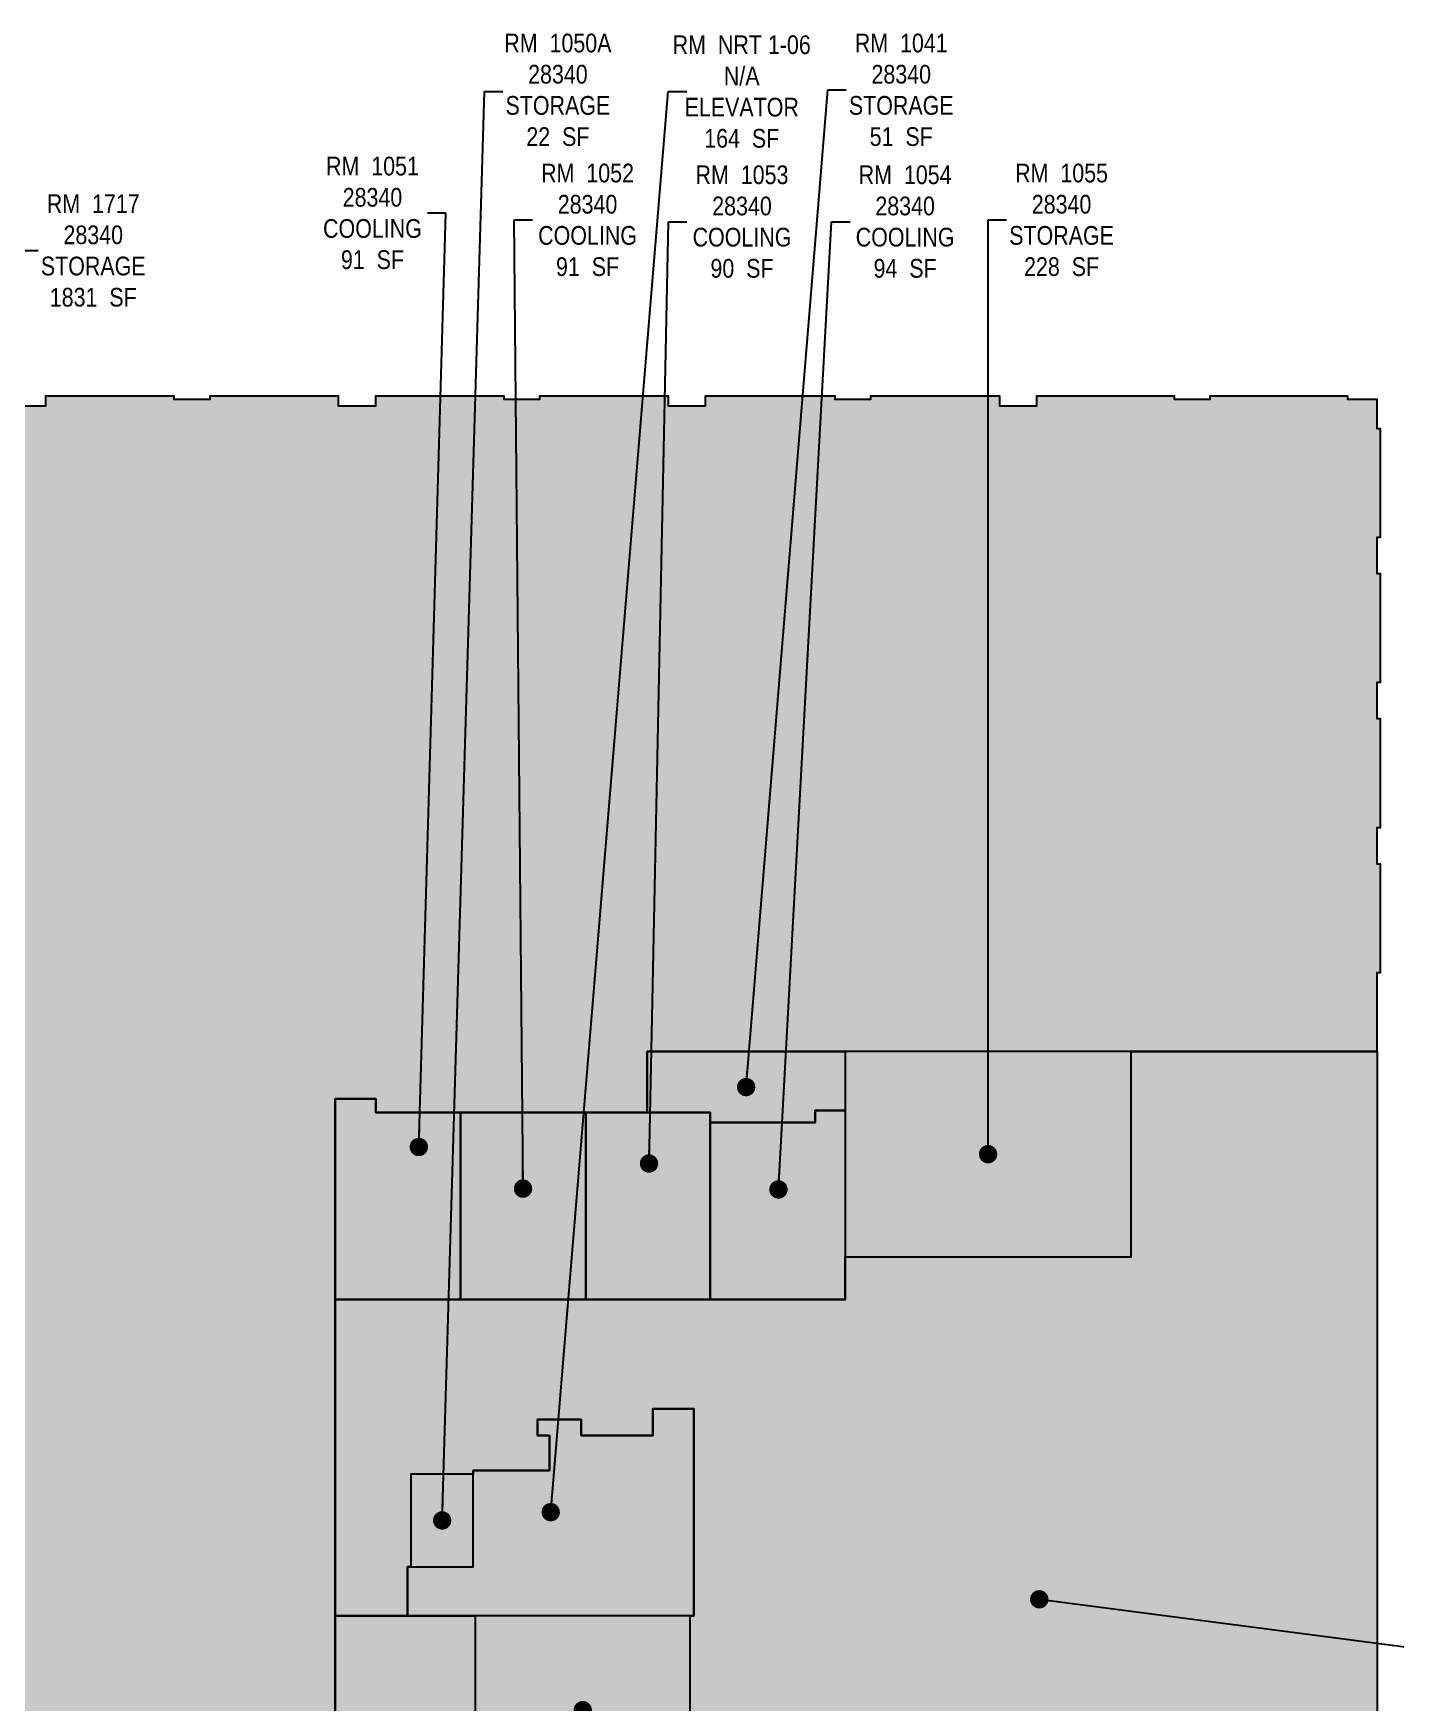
# Model space of a CAD drawing. Header units: inches. Extents: x -460 to 6059, y -234 to 4626.
# Drawn here: x 2726 to 3746, y 2995 to 4244 of the extents above; entities that cross this region are included whole.
import ezdxf

# ---------------------------------------------------------------- set-up
doc = ezdxf.new("R2010")
doc.units = ezdxf.units.IN
doc.header["$LTSCALE"] = 48
doc.header["$MEASUREMENT"] = 0
for name, color, linetype in [('0-LABEL', 3, 'Continuous'), ('1-NRT', 200, 'Continuous'), ('1-NRT-PTN', 253, 'Continuous'), ('4-OCC', 6, 'Continuous'), ('4-OCC-PTN', 95, 'Continuous')]:
    doc.layers.add(name, color=color, linetype=linetype)
doc.styles.add('ArialN', font='ARIALN.TTF')
doc.dimstyles.new('AB-220', dxfattribs={"dimscale": 220, "dimtxt": 0.070312, "dimasz": 0.0625, "dimexe": 0.0625, "dimexo": 0.125, "dimgap": 0.1875, "dimtad": 0, "dimdec": 4, "dimrnd": 0.0625, "dimzin": 0, "dimdsep": 46, "dimlunit": 4, "dimtxsty": 'ArialN', "dimblk": 'ARCHTICK', "dimcen": 0.0625, "dimclrd": 256, "dimclre": 256, "dimclrt": 256, "dimadec": 0, "dimazin": 0, "dimtfac": 1, "dimtdec": 4, "dimtofl": 0, "dimtmove": 2, "dimatfit": 3, "dimldrblk": 'DOT', "dimfxl": 0, "dimfrac": 2, "dimtolj": 1, "dimtzin": 0, "dimlwd": -1, "dimlwe": -1, "dimarcsym": 0})

# ---------------------------------------------------------------- blocks, each defined once
blk = doc.blocks.new('_ArchTick')
at = {"const_width": 0.15}
blk.add_lwpolyline([(-0.5, -0.5), (0.5, 0.5)], dxfattribs=at)
blk = doc.blocks.new('_Dot')
at = {"lineweight": -2}
blk.add_line((-0.5, 0), (-1, 0), dxfattribs=at)
at = {"const_width": 0.5}
blk.add_lwpolyline([(-0.25, 0, 1), (0.25, 0, 1)], format="xyb", close=True, dxfattribs=at)

msp = doc.modelspace()

# ---------------------------------------------------------------- hatches: boundary and pattern name
at = {"layer": '1-NRT-PTN'}
msp.add_hatch(color=256, dxfattribs=at).paths.add_polyline_path([(3220.3, 3059.6), (3006, 3059.6), (3006, 3096.3), (3055.3, 3096.3), (3055.3, 3168.2), (3112.2, 3168.2), (3112.2, 3194.5), (3103.4, 3194.5), (3103.4, 3206.5), (3136, 3206.5), (3136, 3194.5), (3189.7, 3194.5), (3189.7, 3214.5), (3220.3, 3214.5)])
at = {"layer": '4-OCC-PTN'}
for points in [[(3731.5, 3757.9), (3734.1, 3757.9), (3734.1, 3839.5), (3731.5, 3839.5), (3731.5, 3866.5), (3734, 3866.5), (3734, 3948.1), (3731.5, 3948.1), (3731.5, 3970.1), (3709.5, 3970.1), (3709.5, 3972.6), (3606.9, 3972.6), (3606.9, 3970.1), (3579.9, 3970.1), (3579.9, 3972.6), (3477.2, 3972.6), (3477.2, 3970.1), (3477.2, 3965.1), (3449.2, 3965.1), (3449.2, 3972.6), (3352.8, 3972.6), (3352.8, 3970.1), (3325.8, 3970.1), (3325.8, 3972.6), (3229.2, 3972.6), (3229.2, 3965.1), (3201.2, 3965.1), (3201.2, 3972.6), (3105.2, 3972.6), (3105.2, 3970.1), (3078.2, 3970.1), (3078.2, 3972.6), (2982.2, 3972.6), (2982.2, 3965.1), (2954.2, 3965.1), (2954.2, 3972.6), (2858.2, 3972.6), (2858.2, 3970.1), (2831.2, 3970.1), (2831.2, 3972.6), (2735.2, 3972.6), (2735.2, 3965.1), (2708, 3965.1), (2702.5, 3965.1), (2702.5, 3970.1), (2558.7, 3970.1), (2558.7, 3972.6), (2487.5, 3972.6), (2487.5, 3970.1), (2447.5, 3970.1), (2447.5, 3965.1), (2422, 3965.1), (2422, 3970.3), (2373, 3970.3), (2373, 3964.3), (2312.2, 3964.4), (2311.7, 3867.3), (2443.2, 3867.3), (2443.2, 3727.3), (2448.2, 3727.3), (2448.2, 3699.3), (2443.2, 3699.3), (2443.2, 3458.1), (2448.2, 3458.1), (2448.2, 3430.1), (2443.2, 3430.1), (2443.2, 3187.8), (2448.2, 3187.8), (2448.2, 3159.8), (2443.2, 3159.8), (2443.2, 3059.4), (2613.7, 3059.3), (2613.7, 3047.3), (2607.5, 3047.3), (2607.5, 2978.8), (2610.5, 2978.8), (2610.5, 2975), (2722.1, 2975), (2722.1, 2933.9), (2742.3, 2933.9), (2742.3, 2828), (2724.6, 2828), (2724.6, 2803.2), (2731.2, 2803.2), (2737.3, 2803.2), (2906.6, 2803.2), (2910.6, 2803.2), (2933.1, 2803.2), (2933.1, 2870.5), (2951.8, 2870.5), (2951.8, 3059.6), (2951.8, 3296.2), (2951.8, 3300.7), (2951.8, 3429.3), (2951.8, 3446.5), (2982.2, 3446.5), (2982.2, 3436.2), (3185.4, 3436.2), (3185.4, 3460.4), (3185.4, 3481.8), (3206.8, 3481.8), (3541.1, 3481.8), (3545, 3481.8), (3731.5, 3481.8), (3731.5, 3540.6), (3734, 3540.6), (3734, 3622.2), (3731.5, 3622.2), (3731.5, 3649.2), (3734, 3649.2), (3734, 3730.9), (3731.5, 3730.9)], [(3381.7, 2367.8), (3163.5, 2367.8), (3163.5, 2293.8), (3146.5, 2293.8), (3146.5, 2282.1), (3073.9, 2282.1), (3073.9, 2291.2), (3021.7, 2291.2), (3021.7, 2282.1), (2980.8, 2282.1), (2980.8, 2291.2), (2954.6, 2291.2), (2954.6, 2367.8), (2952, 2367.8), (2952, 2626.2), (2823.9, 2626.2), (2823.9, 2673.2), (2952, 2673.2), (2952, 2803.2), (2933.1, 2803.2), (2933.1, 2870.5), (2951.8, 2870.5), (2951.8, 3059.6), (3056.6, 3059.6), (3056.6, 2918.2), (3217.7, 2918.2), (3217.7, 3059.6), (3220.3, 3059.6), (3220.3, 3214.5), (3189.7, 3214.5), (3189.7, 3194.5), (3136, 3194.5), (3136, 3206.5), (3103.4, 3206.5), (3103.4, 3194.5), (3112.2, 3194.5), (3112.2, 3168.2), (3055.3, 3168.2), (3055.3, 3165.5), (3008.6, 3165.5), (3008.6, 3096.3), (3006, 3096.3), (3006, 3059.6), (2951.8, 3059.6), (2951.8, 3296.2), (3333.6, 3296.2), (3333.6, 3328.2), (3547.6, 3328.2), (3547.6, 3481.8), (3731.8, 3481.8), (3731.8, 2958.9), (3381.7, 2958.9)], [(3333.6, 3481.8), (3333.6, 3437.7), (3311.1, 3437.7), (3311.1, 3428.7), (3232.6, 3428.7), (3232.6, 3436.2), (3185.4, 3436.2), (3185.4, 3460.4), (3185.4, 3481.8), (3206.8, 3481.8)], [(3547.6, 3481.8), (3333.6, 3481.8), (3333.6, 3328.2), (3547.6, 3328.2)], [(2951.8, 3296.2), (2951.8, 3429.3), (2951.8, 3446.5), (2982.2, 3446.5), (2982.2, 3436.2), (3045.6, 3436.2), (3045.6, 3296.2)], [(3045.6, 3436.2), (3139.6, 3436.2), (3139.6, 3296.2), (3045.6, 3296.2)], [(3139.6, 3296.2), (3139.6, 3436.2), (3185.4, 3436.2), (3188, 3436.2), (3232.6, 3436.2), (3232.6, 3296.2)], [(3232.6, 3296.2), (3232.6, 3428.7), (3311.1, 3428.7), (3311.1, 3437.7), (3333.6, 3437.7), (3333.6, 3330.8), (3333.6, 3328.2), (3333.6, 3296.2)], [(3008.6, 3096.3), (3055.3, 3096.3), (3055.3, 3165.5), (3008.6, 3165.5)], [(3056.6, 2918.2), (3217.7, 2918.2), (3217.7, 3059.6), (3056.6, 3059.6)]]:
    msp.add_hatch(color=50, dxfattribs=at).paths.add_polyline_path(points)

# ---------------------------------------------------------------- linework, layer by layer
at = {"layer": '1-NRT'}
msp.add_lwpolyline([(3220.3, 3059.6), (3006, 3059.6), (3006, 3096.3), (3055.3, 3096.3), (3055.3, 3168.2), (3112.2, 3168.2), (3112.2, 3194.5), (3103.4, 3194.5), (3103.4, 3206.5), (3136, 3206.5), (3136, 3194.5), (3189.7, 3194.5), (3189.7, 3214.5), (3220.3, 3214.5)], close=True, dxfattribs=at)
at = {"layer": '4-OCC'}
for points in [[(2708, 3965.1), (2735.2, 3965.1), (2735.2, 3972.6), (2831.2, 3972.6), (2831.2, 3970.1), (2858.2, 3970.1), (2858.2, 3972.6), (2954.2, 3972.6), (2954.2, 3965.1), (2982.2, 3965.1), (2982.2, 3972.6), (3078.2, 3972.6), (3078.2, 3970.1), (3105.2, 3970.1), (3105.2, 3972.6), (3201.2, 3972.6), (3201.2, 3965.1), (3229.2, 3965.1), (3229.2, 3972.6), (3325.8, 3972.6), (3325.8, 3970.1), (3352.8, 3970.1), (3352.8, 3972.6), (3449.2, 3972.6), (3449.2, 3965.1), (3477.2, 3965.1), (3477.2, 3970.1), (3477.2, 3972.6), (3579.9, 3972.6), (3579.9, 3970.1), (3606.9, 3970.1), (3606.9, 3972.6), (3709.5, 3972.6), (3709.5, 3970.1), (3731.5, 3970.1), (3731.5, 3948.1), (3734, 3948.1), (3734, 3866.5), (3731.5, 3866.5), (3731.5, 3839.5), (3734.1, 3839.5), (3734.1, 3757.9), (3731.5, 3757.9), (3731.5, 3730.9), (3734, 3730.9), (3734, 3649.2), (3731.5, 3649.2), (3731.5, 3622.2), (3734, 3622.2), (3734, 3540.6), (3731.5, 3540.6), (3731.5, 3481.8), (3545, 3481.8), (3541.1, 3481.8), (3206.8, 3481.8), (3185.4, 3481.8), (3185.4, 3460.4), (3185.4, 3436.2), (2982.2, 3436.2), (2982.2, 3446.5), (2951.8, 3446.5), (2951.8, 3429.3), (2951.8, 3300.7), (2951.8, 3296.2), (2951.8, 3059.6), (2951.8, 2870.5)], [(3217.7, 2918.2), (3217.7, 3059.6), (3220.3, 3059.6), (3220.3, 3214.5), (3189.7, 3214.5), (3189.7, 3194.5), (3136, 3194.5), (3136, 3206.5), (3103.4, 3206.5), (3103.4, 3194.5), (3112.2, 3194.5), (3112.2, 3168.2), (3055.3, 3168.2), (3055.3, 3165.5), (3008.6, 3165.5), (3008.6, 3096.3), (3006, 3096.3), (3006, 3059.6), (2951.8, 3059.6), (2951.8, 3296.2), (3333.6, 3296.2), (3333.6, 3328.2), (3547.6, 3328.2), (3547.6, 3481.8), (3731.8, 3481.8), (3731.8, 2958.9)], [(2951.8, 2870.5), (2951.8, 3059.6), (3056.6, 3059.6), (3056.6, 2918.2)]]:
    msp.add_lwpolyline(points, dxfattribs=at)
for points in [[(3333.6, 3481.8), (3333.6, 3437.7), (3311.1, 3437.7), (3311.1, 3428.7), (3232.6, 3428.7), (3232.6, 3436.2), (3185.4, 3436.2), (3185.4, 3460.4), (3185.4, 3481.8), (3206.8, 3481.8)], [(3547.6, 3481.8), (3333.6, 3481.8), (3333.6, 3328.2), (3547.6, 3328.2)], [(2951.8, 3296.2), (2951.8, 3429.3), (2951.8, 3446.5), (2982.2, 3446.5), (2982.2, 3436.2), (3045.6, 3436.2), (3045.6, 3296.2)], [(3045.6, 3436.2), (3139.6, 3436.2), (3139.6, 3296.2), (3045.6, 3296.2)], [(3139.6, 3296.2), (3139.6, 3436.2), (3185.4, 3436.2), (3188, 3436.2), (3232.6, 3436.2), (3232.6, 3296.2)], [(3232.6, 3296.2), (3232.6, 3428.7), (3311.1, 3428.7), (3311.1, 3437.7), (3333.6, 3437.7), (3333.6, 3330.8), (3333.6, 3328.2), (3333.6, 3296.2)], [(3008.6, 3096.3), (3055.3, 3096.3), (3055.3, 3165.5), (3008.6, 3165.5)], [(3056.6, 2918.2), (3217.7, 2918.2), (3217.7, 3059.6), (3056.6, 3059.6)]]:
    msp.add_lwpolyline(points, close=True, dxfattribs=at)

# ---------------------------------------------------------------- texts
at = {"layer": '0-LABEL', "char_height": 14, "attachment_point": 5, "style": 'ArialN'}
for s, insert in [('RM  1050A\\P28340\\PSTORAGE\\P22  SF', (3118.6, 4201.4)), ('RM  NRT 1-06\\PN/A\\PELEVATOR\\P164  SF', (3256.2, 4200.1)), ('RM  1041\\P28340\\PSTORAGE\\P51  SF', (3375.6, 4201.4)), ('RM  1051\\P28340\\PCOOLING\\P91  SF', (2979.8, 4109.3)), ('RM  1052\\P28340\\PCOOLING\\P91  SF', (3140.8, 4104.1)), ('RM  1053\\P28340\\PCOOLING\\P90  SF', (3256.4, 4102.8)), ('RM  1054\\P28340\\PCOOLING\\P94  SF', (3378.5, 4102.8)), ('RM  1055\\P28340\\PSTORAGE\\P228  SF', (3495.6, 4104.1)), ('RM  1717\\P28340\\PSTORAGE\\P1831  SF', (2770.8, 4081.2))]:
    msp.add_mtext(s, dxfattribs=dict(at, insert=insert))

# ---------------------------------------------------------------- leaders
at = {"layer": '0-LABEL', "annotation_type": 0, "has_hookline": 1}
for points, hookline_direction, text_width in [([(3032, 3130.9), (3063.6, 4200.1), (3077.3, 4200.1)], 0, 79), ([(3113.2, 3137.1), (3201.2, 4200.1), (3215, 4200.1)], 0, 101.4), ([(3259.5, 3455.2), (3320.6, 4201.4), (3334.4, 4201.4)], 0, 76.8), ([(3014.5, 3410.4), (3034.8, 4109.3), (3021, 4109.3)], 1, 72.2), ([(3092.5, 3379.2), (3085.8, 4104.1), (3099.6, 4104.1)], 0, 72.2), ([(3186.8, 3398), (3201.4, 4102.8), (3215.2, 4102.8)], 0, 72.2), ([(3283.7, 3378.6), (3323.5, 4102.8), (3337.3, 4102.8)], 0, 72.2), ([(3440.6, 3405), (3440.6, 4104.1), (3454.3, 4104.1)], 0, 76.8), ([(2212.4, 3214.4), (2715.8, 4081.2), (2729.5, 4081.2)], 0, 76.8), ([(3478.9, 3071.9), (3861.5, 3022.3)], 0, 191.9), ([(3137.2, 2988.9), (3861.5, 2798.6)], 0, 67.9)]:
    msp.add_leader(points, dimstyle='AB-220', dxfattribs=dict(at, hookline_direction=hookline_direction, text_width=text_width))

doc.saveas('drawing.dxf')
